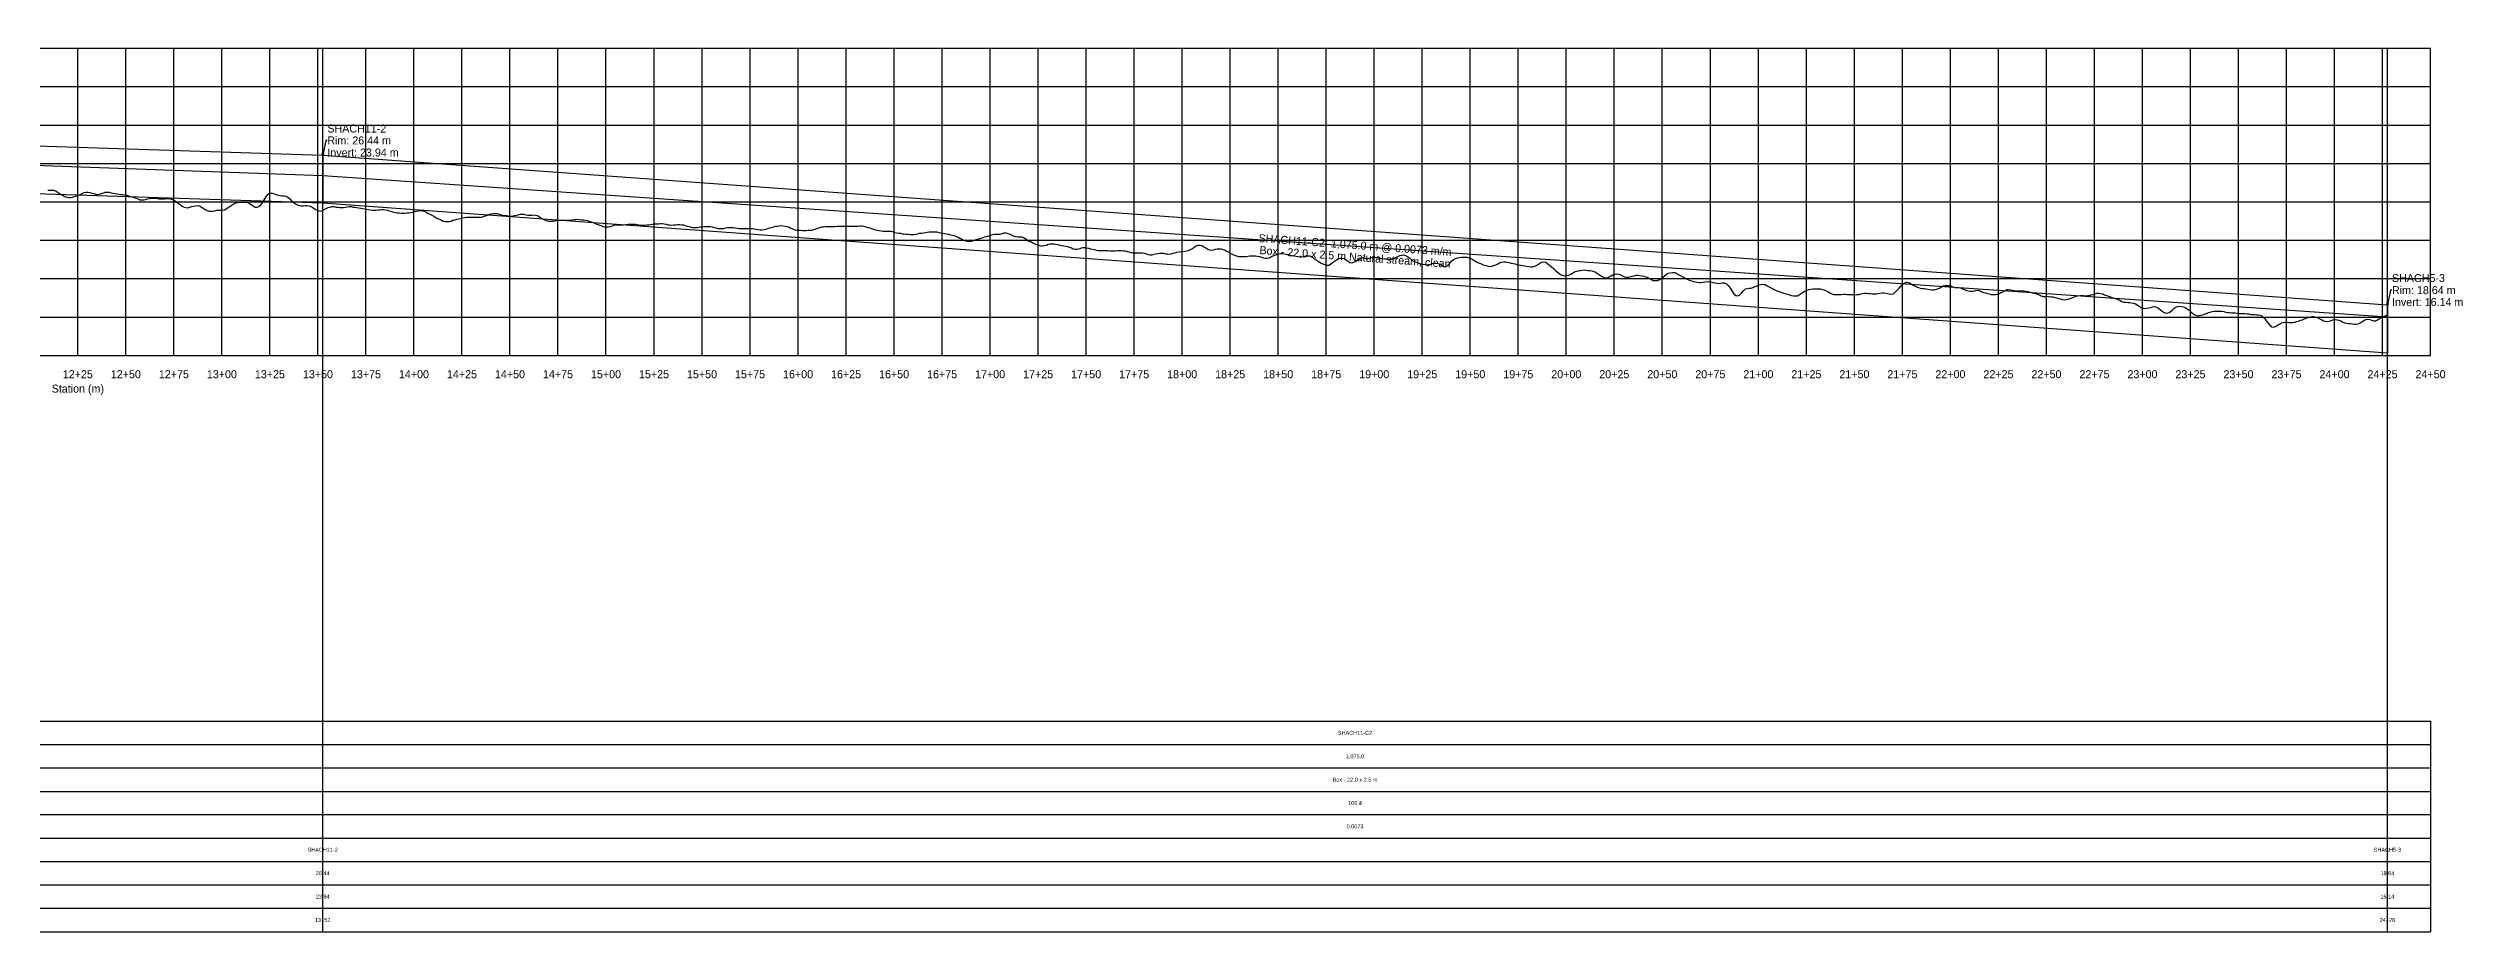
# Model space of a CAD drawing. Extents: x -64 to 2467, y -140 to 324.
# Drawn here: x 1210 to 2467, y -140 to 320 of the extents above; entities that cross this region are included whole.
import ezdxf
from ezdxf.enums import TextEntityAlignment as Align

# ---------------------------------------------------------------- set-up
doc = ezdxf.new("R2010")
doc.units = 0
for name, color, linetype in [('Annotation', 7, 'Continuous'), ('Annotation_Table', 254, 'Continuous'), ('Crown', 7, 'Continuous'), ('Grid', 254, 'Continuous'), ('Grid_Text', 7, 'Continuous'), ('Ground_Elevation', 3, 'Continuous'), ('Hydraulic_Grade', 5, 'Continuous'), ('Invert', 7, 'Continuous'), ('Structure', 7, 'Continuous')]:
    doc.layers.add(name, color=color, linetype=linetype)

msp = doc.modelspace()

# ---------------------------------------------------------------- linework, layer by layer
at = {"layer": 'Annotation', "color": 0}
for points in [[(1352.5, 264.4), (1352.3, 265.4), (1353.1, 265.2)], [(2427.5, 186.4), (2427.3, 187.4), (2428.1, 187.2)]]:
    msp.add_lwpolyline(points, close=True, dxfattribs=at)
for points in [[(1354.9, 272), (1354.2, 272), (1352.5, 264.4)], [(2429.9, 194), (2429.2, 194), (2427.5, 186.4)]]:
    msp.add_lwpolyline(points, dxfattribs=at)
at = {"layer": 'Annotation_Table', "color": 254}
for points in [[(1352.5, -140.2), (1352.5, 320)], [(2427.5, -140.2), (2427.5, 320)], [(-25, -30.5), (2449.9, -30.5)], [(2449.9, -30.5), (2449.9, -140.2)], [(-25, -42.7), (2449.9, -42.7)], [(-25, -54.9), (2449.9, -54.9)], [(-25, -67.1), (2449.9, -67.1)], [(-25, -79.2), (2449.9, -79.2)], [(-25, -91.4), (2449.9, -91.4)], [(-25, -103.6), (2449.9, -103.6)], [(-25, -115.8), (2449.9, -115.8)], [(-25, -128), (2449.9, -128)], [(-25, -140.2), (2449.9, -140.2)]]:
    msp.add_lwpolyline(points, dxfattribs=at)
at = {"layer": 'Crown', "color": 0}
for points in [[(0, 308.4), (1352.5, 264.4)], [(1352.5, 264.4), (1352.5, 264.4)], [(1352.5, 264.4), (2427.5, 186.4)], [(2427.5, 186.4), (2427.5, 186.4)]]:
    msp.add_lwpolyline(points, dxfattribs=at)
at = {"layer": 'Grid', "color": 254}
for points in [[(-25, 320), (2450, 320)], [(1225, 160), (1225, 320)], [(1250, 160), (1250, 320)], [(1275, 160), (1275, 320)], [(1300, 160), (1300, 320)], [(1325, 160), (1325, 320)], [(1350, 160), (1350, 320)], [(1375, 160), (1375, 320)], [(1400, 160), (1400, 320)], [(1425, 160), (1425, 320)], [(1450, 160), (1450, 320)], [(1475, 160), (1475, 320)], [(1500, 160), (1500, 320)], [(1525, 160), (1525, 320)], [(1550, 160), (1550, 320)], [(1575, 160), (1575, 320)], [(1600, 160), (1600, 320)], [(1625, 160), (1625, 320)], [(1650, 160), (1650, 320)], [(1675, 160), (1675, 320)], [(1700, 160), (1700, 320)], [(1725, 160), (1725, 320)], [(1750, 160), (1750, 320)], [(1775, 160), (1775, 320)], [(1800, 160), (1800, 320)], [(1825, 160), (1825, 320)], [(1850, 160), (1850, 320)], [(1875, 160), (1875, 320)], [(1900, 160), (1900, 320)], [(1925, 160), (1925, 320)], [(1950, 160), (1950, 320)], [(1975, 160), (1975, 320)], [(2000, 160), (2000, 320)], [(2025, 160), (2025, 320)], [(2050, 160), (2050, 320)], [(2075, 160), (2075, 320)], [(2100, 160), (2100, 320)], [(2125, 160), (2125, 320)], [(2150, 160), (2150, 320)], [(2175, 160), (2175, 320)], [(2200, 160), (2200, 320)], [(2225, 160), (2225, 320)], [(2250, 160), (2250, 320)], [(2275, 160), (2275, 320)], [(2300, 160), (2300, 320)], [(2325, 160), (2325, 320)], [(2350, 160), (2350, 320)], [(2375, 160), (2375, 320)], [(2400, 160), (2400, 320)], [(2425, 160), (2425, 320)], [(2450, 160), (2450, 320)], [(-25, 300), (2450, 300)], [(-25, 280), (2450, 280)], [(-25, 260), (2450, 260)], [(-25, 240), (2450, 240)], [(-25, 220), (2450, 220)], [(-25, 200), (2450, 200)], [(-25, 180), (2450, 180)], [(-25, 160), (2450, 160)]]:
    msp.add_lwpolyline(points, dxfattribs=at)
at = {"layer": 'Ground_Elevation', "color": 3}
msp.add_lwpolyline([(1209.3, 246.1), (1210.3, 246), (1211.3, 246), (1212.3, 246), (1213.3, 245.8), (1214.3, 245.2), (1215.3, 244.6), (1216.3, 243.9), (1217.3, 243.3), (1218.3, 242.8), (1219.3, 242.5), (1220.3, 242.2), (1221.3, 242.3), (1222.3, 242.5), (1223.3, 242.8), (1224.3, 243.2), (1225.3, 243.5), (1226.3, 243.9), (1227.3, 244.3), (1228.3, 244.8), (1229.3, 245), (1230.3, 245.1), (1231.3, 244.9), (1232.3, 244.6), (1233.3, 244.3), (1234.3, 244), (1235.3, 243.9), (1236.3, 244), (1237.3, 244.3), (1238.3, 244.7), (1239.3, 245), (1240.3, 245), (1241.3, 245), (1242.3, 244.7), (1243.3, 244.5), (1244.3, 244.3), (1245.3, 244.1), (1246.3, 244), (1247.3, 243.9), (1248.3, 243.9), (1249.3, 243.7), (1250.3, 243.4), (1251.3, 243.1), (1252.3, 242.8), (1253.3, 242.6), (1254.3, 242.3), (1255.3, 241.9), (1256.3, 241.5), (1257.3, 241.1), (1258.3, 241), (1259.3, 241), (1260.3, 241.2), (1261.3, 241.5), (1262.3, 241.7), (1263.3, 241.9), (1264.3, 241.9), (1265.3, 241.9), (1266.3, 241.7), (1267.3, 241.6), (1268.3, 241.5), (1269.3, 241.6), (1270.3, 241.6), (1271.3, 241.7), (1272.3, 241.7), (1273.3, 241.6), (1274.3, 241.2), (1275.3, 240.7), (1276.3, 240), (1277.3, 239.3), (1278.3, 238.6), (1279.3, 237.8), (1280.3, 237.3), (1281.3, 237), (1282.3, 236.9), (1283.3, 237.2), (1284.3, 237.5), (1285.3, 237.8), (1286.3, 238), (1287.3, 238.1), (1288.3, 237.9), (1289.3, 237.4), (1290.3, 236.7), (1291.3, 236), (1292.3, 235.5), (1293.3, 235.2), (1294.3, 235.1), (1295.3, 235.2), (1296.3, 235.4), (1297.3, 235.6), (1298.3, 235.7), (1299.3, 235.6), (1300.3, 235.6), (1301.3, 235.9), (1302.3, 236.4), (1303.3, 237), (1304.3, 237.7), (1305.3, 238.4), (1306.3, 239), (1307.3, 239.4), (1308.3, 239.7), (1309.3, 239.8), (1310.3, 239.9), (1311.3, 239.9), (1312.3, 239.8), (1313.3, 239.6), (1314.3, 239.2), (1315.3, 238.7), (1316.3, 238), (1317.3, 237.3), (1318.3, 237.2), (1319.3, 237.6), (1320.3, 238.5), (1321.3, 239.9), (1322.3, 241.5), (1323.3, 243), (1324.3, 244.2), (1325.3, 244.6), (1326.3, 244.5), (1327.3, 244.2), (1328.3, 243.8), (1329.3, 243.5), (1330.3, 243.3), (1331.3, 243.2), (1332.3, 243.1), (1333.3, 242.9), (1334.3, 242.4), (1335.3, 241.6), (1336.3, 240.6), (1337.3, 239.7), (1338.3, 238.9), (1339.3, 238.4), (1340.3, 238.1), (1341.3, 238), (1342.3, 238), (1343.3, 238.1), (1344.3, 238.1), (1345.3, 237.9), (1346.3, 237.5), (1347.3, 237), (1348.3, 236.4), (1349.3, 235.8), (1350.3, 235.3), (1351.3, 235.2), (1352.3, 235.5), (1353.3, 236), (1354.3, 236.6), (1355.3, 237), (1356.3, 237.3), (1357.3, 237.5), (1358.3, 237.5), (1359.3, 237.3), (1360.3, 237.2), (1361.3, 237.1), (1362.3, 237.1), (1363.3, 237.1), (1364.3, 237.3), (1365.3, 237.4), (1366.3, 237.5), (1367.3, 237.5), (1368.3, 237.3), (1369.3, 237.2), (1370.3, 237), (1371.3, 236.8), (1372.3, 236.7), (1373.3, 236.6), (1374.3, 236.4), (1375.3, 236.2), (1376.3, 236), (1377.3, 235.8), (1378.3, 235.6), (1379.3, 235.6), (1380.3, 235.6), (1381.3, 235.8), (1382.3, 235.9), (1383.3, 236), (1384.3, 236), (1385.3, 235.9), (1386.3, 235.6), (1387.3, 235.3), (1388.3, 235), (1389.3, 234.7), (1390.3, 234.4), (1391.3, 234.2), (1392.3, 234.2), (1393.3, 234.1), (1394.3, 234.1), (1395.3, 234.1), (1396.3, 234.2), (1397.3, 234.3), (1398.3, 234.5), (1399.3, 234.7), (1400.3, 234.9), (1401.3, 235.2), (1402.3, 235.4), (1403.3, 235.5), (1404.3, 235.4), (1405.3, 235.2), (1406.3, 234.7), (1407.3, 234.1), (1408.3, 233.5), (1409.3, 233), (1410.3, 232.5), (1411.3, 231.9), (1412.3, 231.4), (1413.3, 230.9), (1414.3, 230.4), (1415.3, 230), (1416.3, 229.7), (1417.3, 229.7), (1418.3, 229.8), (1419.3, 230), (1420.3, 230.4), (1421.3, 230.7), (1422.3, 231), (1423.3, 231.2), (1424.3, 231.4), (1425.3, 231.7), (1426.3, 231.8), (1427.3, 232), (1428.3, 232), (1429.3, 232), (1430.3, 232), (1431.3, 232), (1432.3, 232), (1433.3, 232), (1434.3, 232), (1435.3, 232), (1436.3, 232.3), (1437.3, 232.7), (1438.3, 233.1), (1439.3, 233.6), (1440.3, 233.8), (1441.3, 234), (1442.3, 234), (1443.3, 233.9), (1444.3, 233.6), (1445.3, 233.3), (1446.3, 233.1), (1447.3, 232.9), (1448.3, 232.8), (1449.3, 232.7), (1450.3, 232.5), (1451.3, 232.6), (1452.3, 232.9), (1453.3, 233), (1454.3, 233.2), (1455.3, 233.5), (1456.3, 233.6), (1457.3, 233.5), (1458.3, 233.3), (1459.3, 233.1), (1460.3, 233.1), (1461.3, 233.1), (1462.3, 233.2), (1463.3, 233.1), (1464.3, 232.8), (1465.3, 232.2), (1466.3, 231.5), (1467.3, 230.9), (1468.3, 230.4), (1469.3, 230.1), (1470.3, 229.9), (1471.3, 229.9), (1472.3, 230), (1473.3, 230.1), (1474.3, 230.3), (1475.3, 230.4), (1476.3, 230.5), (1477.3, 230.5), (1478.3, 230.4), (1479.3, 230.4), (1480.3, 230.4), (1481.3, 230.5), (1482.3, 230.7), (1483.3, 230.8), (1484.3, 230.8), (1485.3, 230.9), (1486.3, 230.8), (1487.3, 230.7), (1488.3, 230.6), (1489.3, 230.4), (1490.3, 230.2), (1491.3, 229.9), (1492.3, 229.6), (1493.3, 229.3), (1494.3, 228.8), (1495.3, 228.4), (1496.3, 228), (1497.3, 227.6), (1498.3, 227.2), (1499.3, 227), (1500.3, 226.9), (1501.3, 226.9), (1502.3, 227.2), (1503.3, 227.5), (1504.3, 227.8), (1505.3, 228.1), (1506.3, 228.1), (1507.3, 228), (1508.3, 227.9), (1509.3, 228), (1510.3, 228.2), (1511.3, 228.3), (1512.3, 228.4), (1513.3, 228.4), (1514.3, 228.4), (1515.3, 228.4), (1516.3, 228.2), (1517.3, 228), (1518.3, 227.9), (1519.3, 227.9), (1520.3, 227.9), (1521.3, 228), (1522.3, 228.1), (1523.3, 228.2), (1524.3, 228.4), (1525.3, 228.5), (1526.3, 228.6), (1527.3, 228.6), (1528.3, 228.7), (1529.3, 228.7), (1530.3, 228.6), (1531.3, 228.4), (1532.3, 228.1), (1533.3, 228), (1534.3, 227.9), (1535.3, 228), (1536.3, 228.1), (1537.3, 228.2), (1538.3, 228.2), (1539.3, 228.1), (1540.3, 228), (1541.3, 227.7), (1542.3, 227.4), (1543.3, 227.1), (1544.3, 226.8), (1545.3, 226.7), (1546.3, 226.6), (1547.3, 226.7), (1548.3, 226.8), (1549.3, 226.9), (1550.3, 227), (1551.3, 227.1), (1552.3, 227.1), (1553.3, 227.1), (1554.3, 227.1), (1555.3, 226.9), (1556.3, 226.7), (1557.3, 226.5), (1558.3, 226.2), (1559.3, 226.1), (1560.3, 226.1), (1561.3, 226.2), (1562.3, 226.4), (1563.3, 226.6), (1564.3, 226.7), (1565.3, 226.7), (1566.3, 226.6), (1567.3, 226.5), (1568.3, 226.3), (1569.3, 226.2), (1570.3, 226.1), (1571.3, 226.1), (1572.3, 226.2), (1573.3, 226.2), (1574.3, 226.2), (1575.3, 226.1), (1576.3, 226.1), (1577.3, 225.9), (1578.3, 225.8), (1579.3, 225.6), (1580.3, 225.5), (1581.3, 225.5), (1582.3, 225.6), (1583.3, 225.8), (1584.3, 226.1), (1585.3, 226.4), (1586.3, 226.7), (1587.3, 227), (1588.3, 227.3), (1589.3, 227.4), (1590.3, 227.5), (1591.3, 227.6), (1592.3, 227.5), (1593.3, 227.4), (1594.3, 227.1), (1595.3, 226.8), (1596.3, 226.3), (1597.3, 225.9), (1598.3, 225.5), (1599.3, 225.2), (1600.3, 225.2), (1601.3, 225.2), (1602.3, 225.1), (1603.3, 225.1), (1604.3, 225.1), (1605.3, 225.2), (1606.3, 225.2), (1607.3, 225.3), (1608.3, 225.6), (1609.3, 225.9), (1610.3, 226.3), (1611.3, 226.7), (1612.3, 226.9), (1613.3, 227), (1614.3, 227.1), (1615.3, 227.1), (1616.3, 227.2), (1617.3, 227.2), (1618.3, 227.2), (1619.3, 227.2), (1620.3, 227.3), (1621.3, 227.4), (1622.3, 227.4), (1623.3, 227.3), (1624.3, 227.3), (1625.3, 227.4), (1626.3, 227.4), (1627.3, 227.4), (1628.3, 227.4), (1629.3, 227.4), (1630.3, 227.3), (1631.3, 227.3), (1632.3, 227.5), (1633.3, 227.5), (1634.3, 227.3), (1635.3, 227), (1636.3, 226.7), (1637.3, 226.4), (1638.3, 226.1), (1639.3, 225.8), (1640.3, 225.5), (1641.3, 225.2), (1642.3, 225), (1643.3, 224.9), (1644.3, 224.8), (1645.3, 224.8), (1646.3, 224.8), (1647.3, 224.8), (1648.3, 224.8), (1649.3, 224.5), (1650.3, 224.1), (1651.3, 223.9), (1652.3, 223.7), (1653.3, 223.6), (1654.3, 223.4), (1655.3, 223.3), (1656.3, 223.2), (1657.3, 223.1), (1658.3, 223), (1659.3, 223), (1660.3, 223), (1661.3, 223.2), (1662.3, 223.4), (1663.3, 223.6), (1664.3, 223.7), (1665.3, 223.9), (1666.3, 224), (1667.3, 224.2), (1668.3, 224.3), (1669.3, 224.4), (1670.3, 224.4), (1671.3, 224.4), (1672.3, 224.3), (1673.3, 224.1), (1674.3, 223.9), (1675.3, 223.7), (1676.3, 223.5), (1677.3, 223.3), (1678.3, 223.1), (1679.3, 222.9), (1680.3, 222.7), (1681.3, 222.4), (1682.3, 222), (1683.3, 221.6), (1684.3, 221), (1685.3, 220.5), (1686.3, 220.1), (1687.3, 219.7), (1688.3, 219.5), (1689.3, 219.4), (1690.3, 219.6), (1691.3, 219.8), (1692.3, 220.2), (1693.3, 220.5), (1694.3, 220.8), (1695.3, 221.1), (1696.3, 221.4), (1697.3, 221.7), (1698.3, 222), (1699.3, 222.3), (1700.3, 222.7), (1701.3, 223), (1702.3, 223.2), (1703.3, 223.2), (1704.3, 223.2), (1705.3, 223.2), (1706.3, 223.5), (1707.3, 223.9), (1708.3, 223.9), (1709.3, 223.5), (1710.3, 223.1), (1711.3, 222.6), (1712.3, 222.2), (1713.3, 222), (1714.3, 221.8), (1715.3, 221.8), (1716.3, 221.7), (1717.3, 221.5), (1718.3, 220.9), (1719.3, 220.2), (1720.3, 219.6), (1721.3, 219.1), (1722.3, 218.6), (1723.3, 218.1), (1724.3, 217.7), (1725.3, 217.4), (1726.3, 217.1), (1727.3, 217), (1728.3, 217.2), (1729.3, 217.5), (1730.3, 217.9), (1731.3, 218.1), (1732.3, 218.2), (1733.3, 218.2), (1734.3, 218), (1735.3, 217.8), (1736.3, 217.5), (1737.3, 217.2), (1738.3, 217), (1739.3, 216.9), (1740.3, 216.7), (1741.3, 216.4), (1742.3, 216), (1743.3, 215.6), (1744.3, 215.4), (1745.3, 215.4), (1746.3, 215.6), (1747.3, 215.9), (1748.3, 216.2), (1749.3, 216.2), (1750.3, 216), (1751.3, 215.8), (1752.3, 215.6), (1753.3, 215.4), (1754.3, 215.1), (1755.3, 214.9), (1756.3, 214.7), (1757.3, 214.7), (1758.3, 214.7), (1759.3, 214.7), (1760.3, 214.7), (1761.3, 214.6), (1762.3, 214.5), (1763.3, 214.4), (1764.3, 214.4), (1765.3, 214.5), (1766.3, 214.6), (1767.3, 214.6), (1768.3, 214.6), (1769.3, 214.4), (1770.3, 214.4), (1771.3, 214.2), (1772.3, 213.9), (1773.3, 213.6), (1774.3, 213.4), (1775.3, 213.4), (1776.3, 213.4), (1777.3, 213.5), (1778.3, 213.5), (1779.3, 213.5), (1780.3, 213.2), (1781.3, 212.9), (1782.3, 212.5), (1783.3, 212.4), (1784.3, 212.4), (1785.3, 212.7), (1786.3, 212.9), (1787.3, 213.1), (1788.3, 213.2), (1789.3, 213.2), (1790.3, 213.2), (1791.3, 213), (1792.3, 212.9), (1793.3, 212.8), (1794.3, 213), (1795.3, 213.2), (1796.3, 213.5), (1797.3, 213.8), (1798.3, 214), (1799.3, 214.2), (1800.3, 214.2), (1801.3, 214.3), (1802.3, 214.4), (1803.3, 214.7), (1804.3, 215.1), (1805.3, 215.7), (1806.3, 216.4), (1807.3, 217.1), (1808.3, 217.5), (1809.3, 217.5), (1810.3, 217.2), (1811.3, 216.6), (1812.3, 216), (1813.3, 215.4), (1814.3, 215), (1815.3, 214.8), (1816.3, 215), (1817.3, 215.3), (1818.3, 215.6), (1819.3, 215.6), (1820.3, 215.5), (1821.3, 215.2), (1822.3, 214.8), (1823.3, 214.3), (1824.3, 213.7), (1825.3, 213.1), (1826.3, 212.6), (1827.3, 212.2), (1828.3, 211.8), (1829.3, 211.6), (1830.3, 211.5), (1831.3, 211.5), (1832.3, 211.6), (1833.3, 211.6), (1834.3, 211.7), (1835.3, 211.8), (1836.3, 211.9), (1837.3, 211.9), (1838.3, 211.9), (1839.3, 211.7), (1840.3, 211.5), (1841.3, 211.2), (1842.3, 210.9), (1843.3, 210.7), (1844.3, 210.7), (1845.3, 210.9), (1846.3, 211.3), (1847.3, 211.8), (1848.3, 212.2), (1849.3, 212.7), (1850.3, 213), (1851.3, 213.1), (1852.3, 213.1), (1853.3, 213), (1854.3, 212.8), (1855.3, 212.5), (1856.3, 212.2), (1857.3, 212), (1858.3, 211.8), (1859.3, 211.7), (1860.3, 211.6), (1861.3, 211.4), (1862.3, 211.4), (1863.3, 211.5), (1864.3, 211.8), (1865.3, 211.9), (1866.3, 211.9), (1867.3, 211.5), (1868.3, 210.9), (1869.3, 210.1), (1870.3, 209.4), (1871.3, 208.8), (1872.3, 208.1), (1873.3, 207.7), (1874.3, 207.4), (1875.3, 207), (1876.3, 207), (1877.3, 207.6), (1878.3, 208.4), (1879.3, 209.1), (1880.3, 209.8), (1881.3, 210.3), (1882.3, 210.6), (1883.3, 210.7), (1884.3, 210.5), (1885.3, 209.8), (1886.3, 209.1), (1887.3, 208.4), (1888.3, 208.2), (1889.3, 208.5), (1890.3, 209), (1891.3, 209.6), (1892.3, 210.2), (1893.3, 210.7), (1894.3, 211), (1895.3, 210.7), (1896.3, 210.2), (1897.3, 210.7), (1898.3, 211), (1899.3, 211.1), (1900.3, 211.1), (1901.3, 210.9), (1902.3, 210.8), (1903.3, 210.6), (1904.3, 210.5), (1905.3, 210.4), (1906.3, 210.3), (1907.3, 210.2), (1908.3, 210.1), (1909.3, 210.2), (1910.3, 210.5), (1911.3, 211), (1912.3, 211.6), (1913.3, 212), (1914.3, 212.3), (1915.3, 212.4), (1916.3, 212.1), (1917.3, 211.6), (1918.3, 210.8), (1919.3, 210), (1920.3, 209.3), (1921.3, 208.8), (1922.3, 208.4), (1923.3, 208), (1924.3, 207.7), (1925.3, 207.5), (1926.3, 207.4), (1927.3, 207.2), (1928.3, 207.3), (1929.3, 207.5), (1930.3, 207.8), (1931.3, 208), (1932.3, 208.1), (1933.3, 207.9), (1934.3, 207.4), (1935.3, 206.8), (1936.3, 206.3), (1937.3, 206.3), (1938.3, 207), (1939.3, 208), (1940.3, 209.1), (1941.3, 209.9), (1942.3, 210.5), (1943.3, 210.8), (1944.3, 211), (1945.3, 211.1), (1946.3, 211.1), (1947.3, 211.2), (1948.3, 211.1), (1949.3, 210.9), (1950.3, 210.5), (1951.3, 210), (1952.3, 209.3), (1953.3, 208.7), (1954.3, 208.2), (1955.3, 207.8), (1956.3, 207.4), (1957.3, 207.1), (1958.3, 206.8), (1959.3, 206.5), (1960.3, 206.4), (1961.3, 206.5), (1962.3, 206.8), (1963.3, 207.2), (1964.3, 207.7), (1965.3, 208.2), (1966.3, 208.5), (1967.3, 208.7), (1968.3, 208.7), (1969.3, 208.6), (1970.3, 208.4), (1971.3, 208.1), (1972.3, 207.9), (1973.3, 207.7), (1974.3, 207.4), (1975.3, 207.2), (1976.3, 207), (1977.3, 206.9), (1978.3, 206.7), (1979.3, 206.5), (1980.3, 206.3), (1981.3, 206.1), (1982.3, 206.2), (1983.3, 206.4), (1984.3, 206.8), (1985.3, 207.3), (1986.3, 208), (1987.3, 208.5), (1988.3, 208.7), (1989.3, 208.5), (1990.3, 207.8), (1991.3, 207), (1992.3, 206.1), (1993.3, 205.2), (1994.3, 204.3), (1995.3, 203.5), (1996.3, 202.7), (1997.3, 202), (1998.3, 201.6), (1999.3, 201.5), (2000.3, 201.6), (2001.3, 201.8), (2002.3, 202.3), (2003.3, 202.9), (2004.3, 203.5), (2005.3, 203.9), (2006.3, 204.1), (2007.3, 204.3), (2008.3, 204.4), (2009.3, 204.5), (2010.3, 204.4), (2011.3, 204.3), (2012.3, 204.2), (2013.3, 204.1), (2014.3, 203.7), (2015.3, 203.3), (2016.3, 202.7), (2017.3, 202), (2018.3, 201.3), (2019.3, 200.7), (2020.3, 200.5), (2021.3, 200.5), (2022.3, 200.9), (2023.3, 201.4), (2024.3, 201.9), (2025.3, 202.3), (2026.3, 202.5), (2027.3, 202.3), (2028.3, 201.9), (2029.3, 201.4), (2030.3, 200.9), (2031.3, 200.7), (2032.3, 200.7), (2033.3, 200.9), (2034.3, 201.2), (2035.3, 201.5), (2036.3, 201.8), (2037.3, 201.8), (2038.3, 201.7), (2039.3, 201.4), (2040.3, 201.2), (2041.3, 201), (2042.3, 200.7), (2043.3, 200.1), (2044.3, 199.6), (2045.3, 199.1), (2046.3, 199), (2047.3, 199), (2048.3, 199.4), (2049.3, 200), (2050.3, 200.8), (2051.3, 201.7), (2052.3, 202.5), (2053.3, 202.9), (2054.3, 203.1), (2055.3, 203.2), (2056.3, 203.2), (2057.3, 202.8), (2058.3, 202.2), (2059.3, 201.6), (2060.3, 201.1), (2061.3, 200.6), (2062.3, 200), (2063.3, 199.5), (2064.3, 199.1), (2065.3, 198.8), (2066.3, 198.5), (2067.3, 198.3), (2068.3, 198.1), (2069.3, 197.9), (2070.3, 198), (2071.3, 198.2), (2072.3, 198.4), (2073.3, 198.5), (2074.3, 198.4), (2075.3, 198.3), (2076.3, 198), (2077.3, 197.8), (2078.3, 197.6), (2079.3, 197.5), (2080.3, 197.6), (2081.3, 197.8), (2082.3, 197.8), (2083.3, 197.5), (2084.3, 196.5), (2085.3, 195), (2086.3, 193.4), (2087.3, 192), (2088.3, 191.2), (2089.3, 191.1), (2090.3, 191.6), (2091.3, 192.5), (2092.3, 193.7), (2093.3, 194.6), (2094.3, 194.9), (2095.3, 195), (2096.3, 195.1), (2097.3, 195.4), (2098.3, 195.9), (2099.3, 196.3), (2100.3, 196.7), (2101.3, 197), (2102.3, 197.1), (2103.3, 196.9), (2104.3, 196.5), (2105.3, 195.9), (2106.3, 195.3), (2107.3, 194.8), (2108.3, 194.3), (2109.3, 193.9), (2110.3, 193.5), (2111.3, 193.2), (2112.3, 192.8), (2113.3, 192.4), (2114.3, 192.1), (2115.3, 191.9), (2116.3, 191.6), (2117.3, 191.3), (2118.3, 191.1), (2119.3, 191), (2120.3, 191.1), (2121.3, 191.6), (2122.3, 192.3), (2123.3, 193), (2124.3, 193.6), (2125.3, 194), (2126.3, 194.3), (2127.3, 194.5), (2128.3, 194.7), (2129.3, 194.7), (2130.3, 194.7), (2131.3, 194.7), (2132.3, 194.6), (2133.3, 194.4), (2134.3, 194.1), (2135.3, 193.6), (2136.3, 193.1), (2137.3, 192.6), (2138.3, 192.1), (2139.3, 191.8), (2140.3, 191.7), (2141.3, 191.7), (2142.3, 191.7), (2143.3, 191.8), (2144.3, 191.9), (2145.3, 191.9), (2146.3, 191.8), (2147.3, 191.8), (2148.3, 191.8), (2149.3, 191.7), (2150.3, 191.6), (2151.3, 191.7), (2152.3, 191.8), (2153.3, 192.1), (2154.3, 192.3), (2155.3, 192.5), (2156.3, 192.4), (2157.3, 192.3), (2158.3, 192.2), (2159.3, 192.1), (2160.3, 192.1), (2161.3, 192.1), (2162.3, 192.2), (2163.3, 192.5), (2164.3, 192.6), (2165.3, 192.6), (2166.3, 192.5), (2167.3, 192.3), (2168.3, 192), (2169.3, 191.9), (2170.3, 192.1), (2171.3, 192.9), (2172.3, 194), (2173.3, 195.1), (2174.3, 196.2), (2175.3, 197.1), (2176.3, 197.8), (2177.3, 198.1), (2178.3, 198), (2179.3, 197.5), (2180.3, 196.8), (2181.3, 196.2), (2182.3, 195.8), (2183.3, 195.4), (2184.3, 195.1), (2185.3, 194.9), (2186.3, 194.8), (2187.3, 194.7), (2188.3, 194.5), (2189.3, 194.3), (2190.3, 194.2), (2191.3, 194.2), (2192.3, 194.3), (2193.3, 194.6), (2194.3, 195.1), (2195.3, 195.7), (2196.3, 196.2), (2197.3, 196.5), (2198.3, 196.5), (2199.3, 196.5), (2200.3, 196.2), (2201.3, 195.8), (2202.3, 195.4), (2203.3, 195.2), (2204.3, 195.4), (2205.3, 195.2), (2206.3, 194.7), (2207.3, 194.3), (2208.3, 193.9), (2209.3, 193.6), (2210.3, 193.5), (2211.3, 193.5), (2212.3, 193.6), (2213.3, 193.8), (2214.3, 194), (2215.3, 193.6), (2216.3, 193.1), (2217.3, 192.8), (2218.3, 192.6), (2219.3, 192.3), (2220.3, 192), (2221.3, 191.8), (2222.3, 191.7), (2223.3, 191.7), (2224.3, 191.9), (2225.3, 192.2), (2226.3, 192.7), (2227.3, 193.2), (2228.3, 193.7), (2229.3, 194.3), (2230.3, 194.4), (2231.3, 194.2), (2232.3, 194), (2233.3, 193.8), (2234.3, 193.7), (2235.3, 193.7), (2236.3, 193.7), (2237.3, 193.8), (2238.3, 193.7), (2239.3, 193.5), (2240.3, 193.3), (2241.3, 193), (2242.3, 192.7), (2243.3, 192.4), (2244.3, 192.2), (2245.3, 191.9), (2246.3, 191.6), (2247.3, 191), (2248.3, 190.7), (2249.3, 190.7), (2250.3, 190.8), (2251.3, 190.7), (2252.3, 190.6), (2253.3, 190.5), (2254.3, 190.2), (2255.3, 190), (2256.3, 189.7), (2257.3, 189.4), (2258.3, 189.2), (2259.3, 189), (2260.3, 189.1), (2261.3, 189.3), (2262.3, 189.7), (2263.3, 190), (2264.3, 190.4), (2265.3, 190.8), (2266.3, 191.1), (2267.3, 191.3), (2268.3, 191.2), (2269.3, 191.2), (2270.3, 191.1), (2271.3, 191.2), (2272.3, 191.3), (2273.3, 191.5), (2274.3, 191.8), (2275.3, 192.1), (2276.3, 192.4), (2277.3, 192.5), (2278.3, 192.3), (2279.3, 192), (2280.3, 191.6), (2281.3, 191.2), (2282.3, 190.8), (2283.3, 190.5), (2284.3, 190.2), (2285.3, 189.9), (2286.3, 189.5), (2287.3, 189.1), (2288.3, 188.6), (2289.3, 188.1), (2290.3, 187.8), (2291.3, 187.7), (2292.3, 187.6), (2293.3, 187.6), (2294.3, 187.4), (2295.3, 187.2), (2296.3, 186.9), (2297.3, 186.3), (2298.3, 185.6), (2299.3, 185), (2300.3, 184.6), (2301.3, 184.5), (2302.3, 184.6), (2303.3, 184.8), (2304.3, 185), (2305.3, 185.3), (2306.3, 185.4), (2307.3, 185.2), (2308.3, 184.6), (2309.3, 183.8), (2310.3, 183), (2311.3, 182.3), (2312.3, 182), (2313.3, 182.1), (2314.3, 182.6), (2315.3, 183.4), (2316.3, 184.4), (2317.3, 185.1), (2318.3, 185.5), (2319.3, 185.6), (2320.3, 185.5), (2321.3, 185.3), (2322.3, 184.9), (2323.3, 184.3), (2324.3, 183.5), (2325.3, 182.6), (2326.3, 181.8), (2327.3, 181.1), (2328.3, 180.8), (2329.3, 180.7), (2330.3, 180.9), (2331.3, 181.2), (2332.3, 181.5), (2333.3, 181.9), (2334.3, 182.3), (2335.3, 182.6), (2336.3, 182.8), (2337.3, 183), (2338.3, 183), (2339.3, 183.1), (2340.3, 183.1), (2341.3, 183), (2342.3, 182.8), (2343.3, 182.5), (2344.3, 182.4), (2345.3, 182.3), (2346.3, 182.2), (2347.3, 182.2), (2348.3, 182.1), (2349.3, 182), (2350.3, 181.9), (2351.3, 181.9), (2352.3, 181.9), (2353.3, 181.9), (2354.3, 181.7), (2355.3, 181.6), (2356.3, 181.4), (2357.3, 181.3), (2358.3, 181.3), (2359.3, 181.2), (2360.3, 181.1), (2361.3, 180.9), (2362.3, 180.4), (2363.3, 179.6), (2364.3, 178.4), (2365.3, 177), (2366.3, 175.7), (2367.3, 174.9), (2368.3, 174.8), (2369.3, 175.1), (2370.3, 175.7), (2371.3, 176.3), (2372.3, 176.9), (2373.3, 177.2), (2374.3, 177.4), (2375.3, 177.3), (2376.3, 177.1), (2377.3, 177.1), (2378.3, 177.1), (2379.3, 177.3), (2380.3, 177.6), (2381.3, 177.9), (2382.3, 178.3), (2383.3, 178.6), (2384.3, 179), (2385.3, 179.4), (2386.3, 179.8), (2387.3, 180), (2388.3, 180.2), (2389.3, 180.2), (2390.3, 179.9), (2391.3, 179.6), (2392.3, 179.1), (2393.3, 178.6), (2394.3, 178.1), (2395.3, 177.8), (2396.3, 177.7), (2397.3, 177.8), (2398.3, 178.2), (2399.3, 178.5), (2400.3, 178.7), (2401.3, 178.6), (2402.3, 178.4), (2403.3, 178), (2404.3, 177.4), (2405.3, 176.9), (2406.3, 176.8), (2407.3, 176.7), (2408.3, 176.6), (2409.3, 176.4), (2410.3, 176.3), (2411.3, 176.3), (2412.3, 176.5), (2413.3, 176.9), (2414.3, 177.5), (2415.3, 178.2), (2416.3, 178.7), (2417.3, 178.9), (2418.3, 178.7), (2419.3, 178.4), (2420.3, 178.1), (2421.3, 178.1), (2422.3, 178.5), (2423.3, 179.1), (2424.3, 179.7), (2425.3, 180.3), (2426.3, 180.7), (2427.3, 181), (2427.5, 181)], dxfattribs=at)
at = {"layer": 'Hydraulic_Grade', "color": 5}
for points in [[(0, 302.1), (1352.5, 253.8)], [(1352.5, 253.8), (1352.5, 253.8)], [(1352.5, 253.8), (2427.5, 180.1)], [(2427.5, 180.1), (2427.5, 180.1), (2427.5, 180.1)]]:
    msp.add_lwpolyline(points, dxfattribs=at)
at = {"layer": 'Invert', "color": 0}
for points in [[(0, 283.4), (1352.5, 239.4)], [(1352.5, 239.4), (1352.5, 239.4)], [(1352.5, 239.4), (2427.5, 161.4)], [(2427.5, 161.4), (2427.5, 161.4)]]:
    msp.add_lwpolyline(points, dxfattribs=at)
at = {"layer": 'Structure', "color": 0}
for points in [[(1352.5, 264.4), (1352.5, 239.4)], [(1352.5, 264.4), (1352.5, 239.4)], [(2427.5, 186.4), (2427.5, 161.4)], [(2427.5, 186.4), (2427.5, 161.4)]]:
    msp.add_lwpolyline(points, dxfattribs=at)

# ---------------------------------------------------------------- texts
at = {"layer": 'Annotation', "color": 0}
for s, height, p in [('SHACH11-2', 4.17, (1354.9, 278.2)), ('Rim: 26.44 m', 4.167, (1354.9, 272)), ('Invert: 23.94 m', 4.167, (1354.9, 265.7)), ('SHACH5-3', 4.17, (2429.9, 200.3)), ('Rim: 18.64 m', 4.167, (2429.9, 194)), ('Invert: 16.14 m', 4.167, (2429.9, 187.8))]:
    msp.add_text(s, height=height, dxfattribs=at).set_placement(p, align=Align.MIDDLE_LEFT)
for s, p in [('SHACH11-C2: 1,075.0 m @ 0.0073 m/m', (1890, 217.5)), ('Box - 22.0 x 2.5 m Natural stream, clean', (1890, 211.3))]:
    msp.add_text(s, height=4.167, rotation=355.8506, dxfattribs=at).set_placement(p, align=Align.MIDDLE_CENTER)
at = {"layer": 'Annotation_Table', "color": 0}
for s, height, p in [('SHACH11-C2', 2.08, (1890, -36.6)), ('1,075.0', 2.08, (1890, -48.8)), ('Box - 22.0 x 2.5 m', 2.083, (1890, -61)), ('106.4', 2.08, (1890, -73.2)), ('0.0073', 2.08, (1890, -85.3)), ('SHACH11-2', 2.08, (1352.5, -97.5)), ('SHACH5-3', 2.08, (2427.5, -97.5)), ('26.44', 2.08, (1352.5, -109.7)), ('18.64', 2.08, (2427.5, -109.7)), ('23.94', 2.08, (1352.5, -121.9)), ('16.14', 2.08, (2427.5, -121.9)), ('13+52', 2.08, (1352.5, -134.1)), ('24+28', 2.08, (2427.5, -134.1))]:
    msp.add_text(s, height=height, dxfattribs=at).set_placement(p, align=Align.MIDDLE_CENTER)
at = {"layer": 'Grid_Text', "color": 0}
for s, height, p in [('12+25', 4.17, (1225, 152.3)), ('12+50', 4.17, (1250, 152.3)), ('12+75', 4.17, (1275, 152.3)), ('13+00', 4.17, (1300, 152.3)), ('13+25', 4.17, (1325, 152.3)), ('13+50', 4.17, (1350, 152.3)), ('13+75', 4.17, (1375, 152.3)), ('14+00', 4.17, (1400, 152.3)), ('14+25', 4.17, (1425, 152.3)), ('14+50', 4.17, (1450, 152.3)), ('14+75', 4.17, (1475, 152.3)), ('15+00', 4.17, (1500, 152.3)), ('15+25', 4.17, (1525, 152.3)), ('15+50', 4.17, (1550, 152.3)), ('15+75', 4.17, (1575, 152.3)), ('16+00', 4.17, (1600, 152.3)), ('16+25', 4.17, (1625, 152.3)), ('16+50', 4.17, (1650, 152.3)), ('16+75', 4.17, (1675, 152.3)), ('17+00', 4.17, (1700, 152.3)), ('17+25', 4.17, (1725, 152.3)), ('17+50', 4.17, (1750, 152.3)), ('17+75', 4.17, (1775, 152.3)), ('18+00', 4.17, (1800, 152.3)), ('18+25', 4.17, (1825, 152.3)), ('18+50', 4.17, (1850, 152.3)), ('18+75', 4.17, (1875, 152.3)), ('19+00', 4.17, (1900, 152.3)), ('19+25', 4.17, (1925, 152.3)), ('19+50', 4.17, (1950, 152.3)), ('19+75', 4.17, (1975, 152.3)), ('20+00', 4.17, (2000, 152.3)), ('20+25', 4.17, (2025, 152.3)), ('20+50', 4.17, (2050, 152.3)), ('20+75', 4.17, (2075, 152.3)), ('21+00', 4.17, (2100, 152.3)), ('21+25', 4.17, (2125, 152.3)), ('21+50', 4.17, (2150, 152.3)), ('21+75', 4.17, (2175, 152.3)), ('22+00', 4.17, (2200, 152.3)), ('22+25', 4.17, (2225, 152.3)), ('22+50', 4.17, (2250, 152.3)), ('22+75', 4.17, (2275, 152.3)), ('23+00', 4.17, (2300, 152.3)), ('23+25', 4.17, (2325, 152.3)), ('23+50', 4.17, (2350, 152.3)), ('23+75', 4.17, (2375, 152.3)), ('24+00', 4.17, (2400, 152.3)), ('24+25', 4.17, (2425, 152.3)), ('24+50', 4.17, (2450, 152.3)), ('Station (m)', 4.167, (1225, 144.8))]:
    msp.add_text(s, height=height, dxfattribs=at).set_placement(p, align=Align.TOP_CENTER)

doc.saveas('drawing.dxf')
